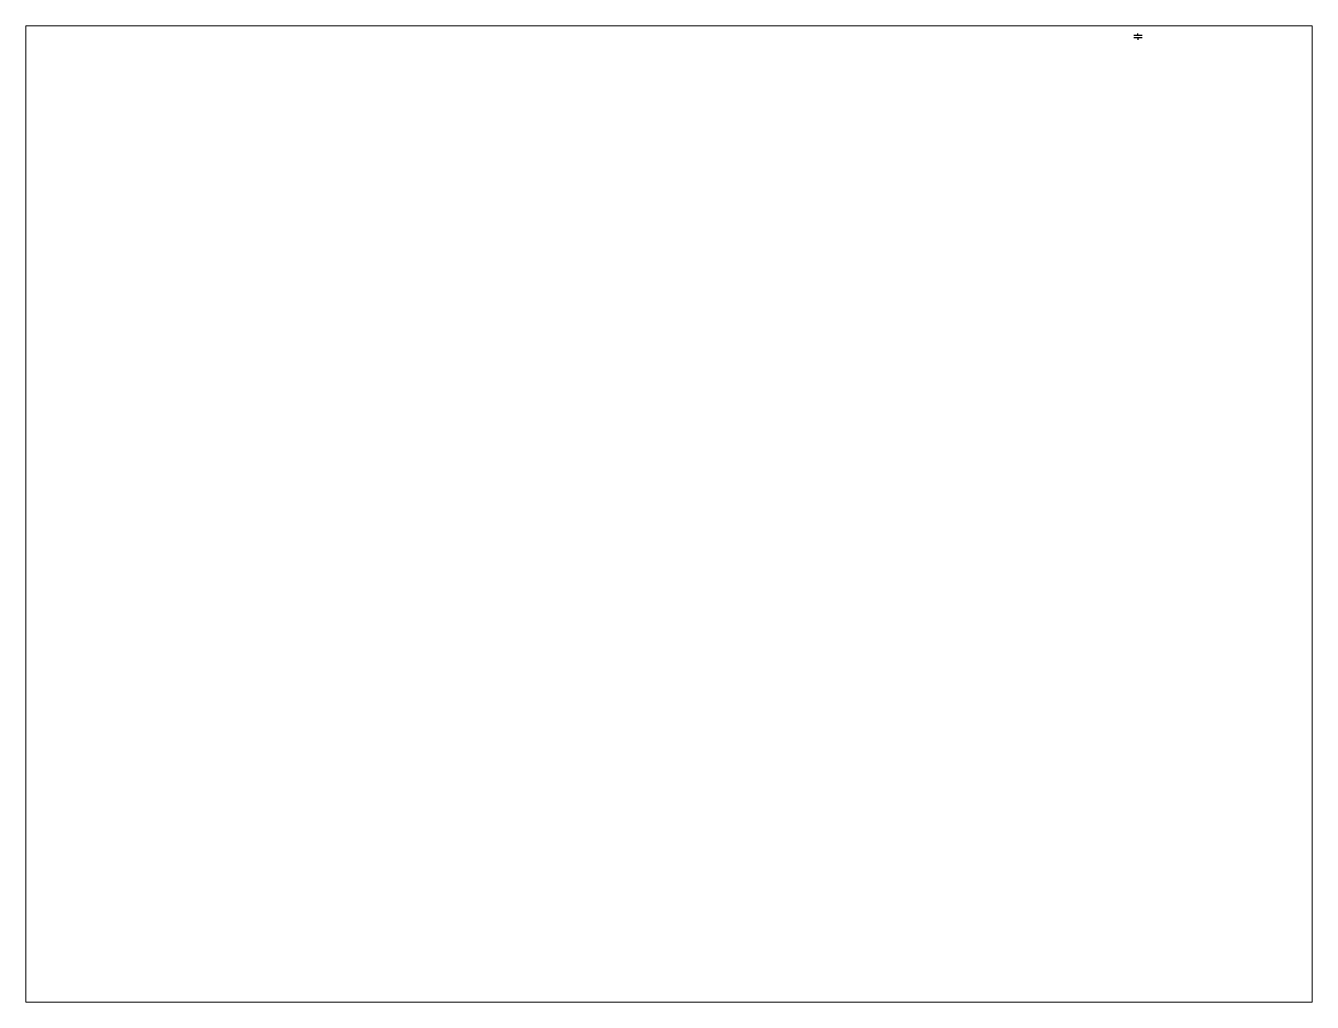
# Paper-space layout 'Layout1' of a CAD drawing. Header units: millimetres. Extents: x 26 to 231, y 20 to 176.
# The model-space entities are those that its viewports show. They can reach past a viewport. Long polylines and large blocks are cut down to what shows.
import ezdxf

# ---------------------------------------------------------------- set-up
doc = ezdxf.new("R2010")
doc.units = ezdxf.units.MM

# ---------------------------------------------------------------- blocks, each defined once
blk = doc.blocks.new('Постоянен кондензатор')
for p, q in [((8, 0), (0, 0)), ((4, 0), (4, 2)), ((0, -2), (8, -2)), ((4, -2), (4, -4))]:
    blk.add_line(p, q)

msp = doc.modelspace()

# ---------------------------------------------------------------- block references
msp.add_blockref('Постоянен кондензатор', (1473.2, 1706.5))

psp = doc.layouts.get("Layout1")

# ---------------------------------------------------------------- viewports
at = {"layer": '0', "view_target_point": (582.98, 821.97)}
psp.add_viewport(center=(128.5, 97.5), size=(205.6, 156), view_center_point=(440.06, 421.42), view_height=945.2862, dxfattribs=at)

doc.saveas('drawing.dxf')
